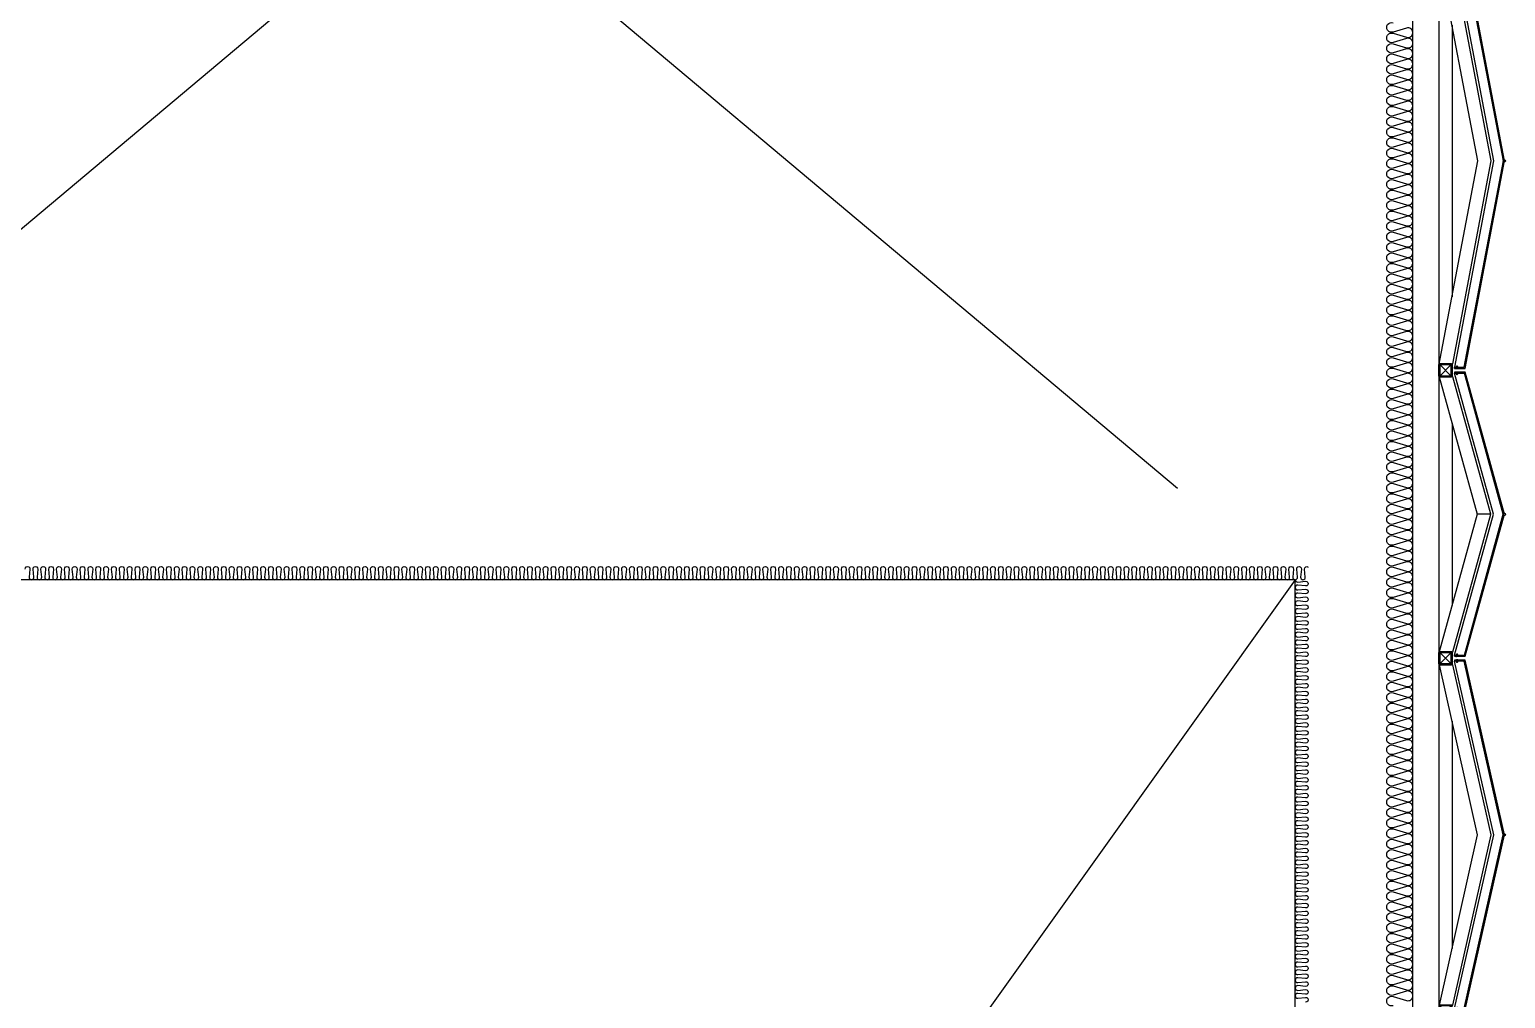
# Model space of a CAD drawing. Header units: millimetres. Extents: x 49154 to 181784, y 28275 to 149577.
# Drawn here: x 172166 to 177808, y 142055 to 145757 of the extents above; entities that cross this region are included whole.
import ezdxf

# ---------------------------------------------------------------- set-up
doc = ezdxf.new("R2010")
doc.units = ezdxf.units.MM
doc.header["$LTSCALE"] = 300
doc.linetypes.add('HID', pattern=[2.8, 1.8, -1])
for name, color, linetype in [('6FIN', 6, 'Continuous'), ('A-OPEN', 1, 'Continuous'), ('A-하지철물', 55, 'Continuous'), ('alucobond', 4, 'Continuous'), ('ISL', 251, 'Continuous'), ('mold', 4, 'Continuous'), ('SHEET', 6, 'Continuous')]:
    doc.layers.add(name, color=color, linetype=linetype)

# ---------------------------------------------------------------- blocks, each defined once
blk = doc.blocks.new('EX-1600')
at = {"layer": '6FIN', "elevation": 0}
for points in [[(3.2, 204.1), (46.8, 204.1, 0.414214), (50, 207.3), (50, 250.9, 0.414214), (46.8, 254.1), (3.2, 254.1, 0.414214), (0, 250.9), (0, 207.3, 0.414214)], [(1646.8, 204.1), (1603.2, 204.1, -0.414214), (1600, 207.3), (1600, 250.9, -0.414214), (1603.2, 254.1), (1646.8, 254.1, -0.414214), (1650, 250.9), (1650, 207.3, -0.414214)]]:
    blk.add_lwpolyline(points, format="xyb", close=True, dxfattribs=at)
at = {"layer": 'A-하지철물'}
for p, q in [((1600, 254.1), (50, 254.1)), ((1344, 204.1), (306, 204.1))]:
    blk.add_line(p, q, dxfattribs=at)
at = {"layer": 'A-하지철물', "elevation": 0}
for points in [[(41.9, 254.1), (825, 105.8), (1608.1, 254.1)], [(50, 204.1), (50, 201.6), (825, 55), (1600, 201.6), (1600, 204.1)]]:
    blk.add_lwpolyline(points, dxfattribs=at)
at = {"layer": 'A-하지철물'}
blk.add_circle((825, 4.1), 4.07, dxfattribs=at)
at = {"layer": 'alucobond', "color": 251, "linetype": 'HID', "ltscale": 10}
for p, q in [((30.2, 185.1), (41.5, 185.1)), ((31.5, 182.4), (31.5, 187.8)), ((31.5, 186.6), (39.5, 186.6)), ((31.5, 183.6), (39.5, 183.6)), ((32, 189.3), (32.5, 189.3)), ((32, 180.9), (32.5, 180.9)), ((32.5, 180.9), (32.5, 189.3)), ((38, 182.7), (38, 187.4)), ((39.5, 182.7), (39.5, 187.4)), ((1619.8, 185.1), (1608.5, 185.1)), ((1610.5, 182.7), (1610.5, 187.4)), ((1618.5, 186.6), (1610.5, 186.6)), ((1618.5, 183.6), (1610.5, 183.6)), ((1612, 182.7), (1612, 187.4)), ((1617.5, 180.9), (1617.5, 189.3)), ((1618, 189.3), (1617.5, 189.3)), ((1618, 180.9), (1617.5, 180.9)), ((1618.5, 182.4), (1618.5, 187.8))]:
    blk.add_line(p, q, dxfattribs=at)
at = {"layer": 'alucobond'}
for p, q in [((32.5, 195.1), (36.5, 195.1)), ((1617.5, 195.1), (1613.5, 195.1))]:
    blk.add_line(p, q, dxfattribs=at)
at = {"layer": 'alucobond', "color": 251, "linetype": 'HID', "ltscale": 10}
for points in [[(32, 189.3), (31.5, 187.8)], [(32, 180.9), (31.5, 182.4)]]:
    blk.add_lwpolyline(points, dxfattribs=at)
at = {"layer": 'alucobond', "elevation": 0}
for points in [[(32.5, 195.1), (32.5, 154.1), (825, 4.1), (1617.5, 154.1), (1617.5, 195.1)], [(36.5, 195.1), (36.5, 157.4), (825, 8.1), (1613.5, 157.4), (1613.5, 195.1)]]:
    blk.add_lwpolyline(points, dxfattribs=at)
at = {"layer": 'alucobond', "color": 251, "linetype": 'HID', "ltscale": 10, "elevation": 0}
for points in [[(36.5, 194), (825, 44.8), (1613.5, 194)], [(1618, 189.3), (1618.5, 187.8)], [(1618, 180.9), (1618.5, 182.4)]]:
    blk.add_lwpolyline(points, dxfattribs=at)
at = {"layer": 'alucobond', "color": 251, "linetype": 'HID', "ltscale": 10}
blk.add_lwpolyline([(39.5, 186.6, -0.666667), (39.5, 183.6, -1.5)], format="xyb", dxfattribs=at)
at = {"layer": 'alucobond', "color": 251, "linetype": 'HID', "ltscale": 10, "elevation": 0}
blk.add_lwpolyline([(1610.5, 186.6, 0.666667), (1610.5, 183.6, 1.5)], format="xyb", dxfattribs=at)
at = {"layer": 'alucobond', "color": 251, "linetype": 'HID', "ltscale": 10}
for centre, start, end in [((38.7, 187.4), 0, 180), ((38.7, 182.7), 180, 0), ((1611.3, 187.4), 0, 180), ((1611.3, 182.7), 180, 0)]:
    blk.add_arc(centre, 0.75, start, end, dxfattribs=at)
at = {"layer": 'mold', "color": 4}
blk.add_lwpolyline([(25, 204.1), (25, 202.6)], dxfattribs=at)
at = {"layer": 'mold', "color": 4, "elevation": 0}
blk.add_lwpolyline([(1625, 204.1), (1625, 202.6)], dxfattribs=at)
at = {"layer": 'SHEET', "color": 8}
for p, q in [((46.8, 250.9), (3.2, 207.3)), ((3.2, 250.9), (46.8, 207.3)), ((1603.2, 250.9), (1646.8, 207.3)), ((1646.8, 250.9), (1603.2, 207.3))]:
    blk.add_line(p, q, dxfattribs=at)
at = {"layer": 'SHEET', "color": 8, "elevation": 0}
for points in [[(3.2, 207.3), (46.8, 207.3), (46.8, 250.9), (3.2, 250.9)], [(1646.8, 207.3), (1603.2, 207.3), (1603.2, 250.9), (1646.8, 250.9)]]:
    blk.add_lwpolyline(points, close=True, dxfattribs=at)
blk = doc.blocks.new('EX-1100')
at = {"layer": '6FIN', "elevation": 0}
for points in [[(3.2, 204.1), (46.8, 204.1, 0.414214), (50, 207.3), (50, 250.9, 0.414214), (46.8, 254.1), (3.2, 254.1, 0.414214), (0, 250.9), (0, 207.3, 0.414214)], [(1146.8, 204.1), (1103.2, 204.1, -0.414214), (1100, 207.3), (1100, 250.9, -0.414214), (1103.2, 254.1), (1146.8, 254.1, -0.414214), (1150, 250.9), (1150, 207.3, -0.414214)]]:
    blk.add_lwpolyline(points, format="xyb", close=True, dxfattribs=at)
at = {"layer": 'A-하지철물'}
for p, q in [((1100, 254.1), (50, 254.1)), ((923.1, 204.1), (226.9, 204.1)), ((575, 55.9), (575, 107.8))]:
    blk.add_line(p, q, dxfattribs=at)
at = {"layer": 'A-하지철물', "elevation": 0}
blk.add_lwpolyline([(1100, 201.1), (1100, 253), (575, 107.8), (50, 253), (50, 201.1), (575, 55.9)], close=True, dxfattribs=at)
at = {"layer": 'A-하지철물'}
blk.add_circle((575, 4.1), 4.07, dxfattribs=at)
at = {"layer": 'alucobond', "color": 251, "linetype": 'HID', "ltscale": 10}
for p, q in [((30.2, 185.1), (41.5, 185.1)), ((31.5, 182.4), (31.5, 187.8)), ((31.5, 186.6), (39.5, 186.6)), ((31.5, 183.6), (39.5, 183.6)), ((32, 189.3), (32.5, 189.3)), ((32, 180.9), (32.5, 180.9)), ((32.5, 180.9), (32.5, 189.3)), ((38, 182.7), (38, 187.4)), ((39.5, 182.7), (39.5, 187.4)), ((1119.8, 185.1), (1108.5, 185.1)), ((1110.5, 182.7), (1110.5, 187.4)), ((1118.5, 186.6), (1110.5, 186.6)), ((1118.5, 183.6), (1110.5, 183.6)), ((1112, 182.7), (1112, 187.4)), ((1117.5, 180.9), (1117.5, 189.3)), ((1118, 189.3), (1117.5, 189.3)), ((1118, 180.9), (1117.5, 180.9)), ((1118.5, 182.4), (1118.5, 187.8))]:
    blk.add_line(p, q, dxfattribs=at)
at = {"layer": 'alucobond'}
for p, q in [((32.5, 195.1), (36.5, 195.1)), ((1117.5, 195.1), (1113.5, 195.1))]:
    blk.add_line(p, q, dxfattribs=at)
at = {"layer": 'alucobond', "color": 251, "linetype": 'HID', "ltscale": 10, "elevation": 0}
for points in [[(32, 189.3), (31.5, 187.8)], [(32, 180.9), (31.5, 182.4)], [(36.5, 194.5), (575, 45.6), (1113.5, 194.5)], [(1118, 189.3), (1118.5, 187.8)], [(1118, 180.9), (1118.5, 182.4)]]:
    blk.add_lwpolyline(points, dxfattribs=at)
at = {"layer": 'alucobond', "elevation": 0}
for points in [[(32.5, 195.1), (32.5, 154.1), (575, 4.1), (1117.5, 154.1), (1117.5, 195.1)], [(36.5, 195.1), (36.5, 157.1), (575, 8.2), (1113.5, 157.1), (1113.5, 195.1)], [(1113.5, 195.1), (1113.5, 157.2)]]:
    blk.add_lwpolyline(points, dxfattribs=at)
at = {"layer": 'alucobond', "color": 251, "linetype": 'HID', "ltscale": 10, "elevation": 0}
for points in [[(39.5, 186.6, -0.666667), (39.5, 183.6, -1.5)], [(1110.5, 186.6, 0.666667), (1110.5, 183.6, 1.5)]]:
    blk.add_lwpolyline(points, format="xyb", dxfattribs=at)
at = {"layer": 'alucobond', "color": 251, "linetype": 'HID', "ltscale": 10}
for centre, start, end in [((38.7, 187.4), 0, 180), ((38.7, 182.7), 180, 0), ((1111.3, 187.4), 0, 180), ((1111.3, 182.7), 180, 0)]:
    blk.add_arc(centre, 0.75, start, end, dxfattribs=at)
at = {"layer": 'mold', "color": 4, "elevation": 0}
for points in [[(25, 204.1), (25, 202.6)], [(1125, 204.1), (1125, 202.6)]]:
    blk.add_lwpolyline(points, dxfattribs=at)
at = {"layer": 'SHEET', "color": 8}
for p, q in [((46.8, 250.9), (3.2, 207.3)), ((3.2, 250.9), (46.8, 207.3)), ((1103.2, 250.9), (1146.8, 207.3)), ((1146.8, 250.9), (1103.2, 207.3))]:
    blk.add_line(p, q, dxfattribs=at)
at = {"layer": 'SHEET', "color": 8, "elevation": 0}
for points in [[(3.2, 207.3), (46.8, 207.3), (46.8, 250.9), (3.2, 250.9)], [(1146.8, 207.3), (1103.2, 207.3), (1103.2, 250.9), (1146.8, 250.9)]]:
    blk.add_lwpolyline(points, close=True, dxfattribs=at)
blk = doc.blocks.new('EX-1350')
at = {"layer": '6FIN', "elevation": 0}
for points in [[(3.2, 204.1), (46.8, 204.1, 0.414214), (50, 207.3), (50, 250.9, 0.414214), (46.8, 254.1), (3.2, 254.1, 0.414214), (0, 250.9), (0, 207.3, 0.414214)], [(1396.8, 204.1), (1353.2, 204.1, -0.414214), (1350, 207.3), (1350, 250.9, -0.414214), (1353.2, 254.1), (1396.8, 254.1, -0.414214), (1400, 250.9), (1400, 207.3, -0.414214)]]:
    blk.add_lwpolyline(points, format="xyb", close=True, dxfattribs=at)
at = {"layer": 'A-하지철물'}
for p, q in [((1350, 254.1), (50, 254.1)), ((1133.9, 204.1), (266.1, 204.1))]:
    blk.add_line(p, q, dxfattribs=at)
at = {"layer": 'A-하지철물', "elevation": 0}
for points in [[(49.7, 252.7), (700, 106.6), (1350.3, 252.7)], [(50, 254.1), (50, 201.4), (700, 55.3), (1350, 201.4), (1350, 254.1)]]:
    blk.add_lwpolyline(points, dxfattribs=at)
at = {"layer": 'A-하지철물'}
blk.add_circle((700, 4.1), 4.07, dxfattribs=at)
at = {"layer": 'alucobond', "color": 251, "linetype": 'HID', "ltscale": 10}
for p, q in [((30.2, 185.1), (41.5, 185.1)), ((31.5, 182.4), (31.5, 187.8)), ((31.5, 186.6), (39.5, 186.6)), ((31.5, 183.6), (39.5, 183.6)), ((32, 189.3), (32.5, 189.3)), ((32, 180.9), (32.5, 180.9)), ((32.5, 180.9), (32.5, 189.3)), ((38, 182.7), (38, 187.4)), ((39.5, 182.7), (39.5, 187.4)), ((1369.8, 185.1), (1358.5, 185.1)), ((1360.5, 182.7), (1360.5, 187.4)), ((1368.5, 186.6), (1360.5, 186.6)), ((1368.5, 183.6), (1360.5, 183.6)), ((1362, 182.7), (1362, 187.4)), ((1367.5, 180.9), (1367.5, 189.3)), ((1368, 189.3), (1367.5, 189.3)), ((1368, 180.9), (1367.5, 180.9)), ((1368.5, 182.4), (1368.5, 187.8))]:
    blk.add_line(p, q, dxfattribs=at)
at = {"layer": 'alucobond'}
for p, q in [((32.5, 195.1), (36.5, 195.1)), ((1367.5, 195.1), (1363.5, 195.1))]:
    blk.add_line(p, q, dxfattribs=at)
at = {"layer": 'alucobond', "color": 251, "linetype": 'HID', "ltscale": 10, "elevation": 0}
for points in [[(32, 189.3), (31.5, 187.8)], [(32, 180.9), (31.5, 182.4)], [(36.5, 194.2), (700, 45.1), (1363.5, 194.2)], [(1368, 189.3), (1368.5, 187.8)], [(1368, 180.9), (1368.5, 182.4)]]:
    blk.add_lwpolyline(points, dxfattribs=at)
at = {"layer": 'alucobond', "elevation": 0}
for points in [[(32.5, 195.1), (32.5, 154.1), (700, 4.1), (1367.5, 154.1), (1367.5, 195.1)], [(36.5, 195.1), (36.5, 157.3), (700, 8.2), (1363.5, 157.3), (1363.5, 195.1)]]:
    blk.add_lwpolyline(points, dxfattribs=at)
at = {"layer": 'alucobond', "color": 251, "linetype": 'HID', "ltscale": 10, "elevation": 0}
for points in [[(39.5, 186.6, -0.666667), (39.5, 183.6, -1.5)], [(1360.5, 186.6, 0.666667), (1360.5, 183.6, 1.5)]]:
    blk.add_lwpolyline(points, format="xyb", dxfattribs=at)
at = {"layer": 'alucobond', "color": 251, "linetype": 'HID', "ltscale": 10}
for centre, start, end in [((38.7, 187.4), 0, 180), ((38.7, 182.7), 180, 0), ((1361.3, 187.4), 0, 180), ((1361.3, 182.7), 180, 0)]:
    blk.add_arc(centre, 0.75, start, end, dxfattribs=at)
at = {"layer": 'mold', "color": 4, "elevation": 0}
for points in [[(25, 204.1), (25, 202.6)], [(1375, 204.1), (1375, 202.6)]]:
    blk.add_lwpolyline(points, dxfattribs=at)
at = {"layer": 'SHEET', "color": 8}
for p, q in [((46.8, 250.9), (3.2, 207.3)), ((3.2, 250.9), (46.8, 207.3)), ((1353.2, 250.9), (1396.8, 207.3)), ((1396.8, 250.9), (1353.2, 207.3))]:
    blk.add_line(p, q, dxfattribs=at)
at = {"layer": 'SHEET', "color": 8, "elevation": 0}
for points in [[(3.2, 207.3), (46.8, 207.3), (46.8, 250.9), (3.2, 250.9)], [(1396.8, 207.3), (1353.2, 207.3), (1353.2, 250.9), (1396.8, 250.9)]]:
    blk.add_lwpolyline(points, close=True, dxfattribs=at)

msp = doc.modelspace()

# ---------------------------------------------------------------- linework, layer by layer
at = {"layer": 'A-OPEN'}
for p, q in [((170953.6, 144005), (176553.6, 148705)), ((170953.6, 148705), (176553.6, 144005)), ((177003.6, 143655), (172253.6, 137005))]:
    msp.add_line(p, q, dxfattribs=at)
at = {"layer": 'ISL', "elevation": 0}
for points in [[(177453.6, 136785), (177453.6, 149105), (169928.6, 149105)], [(177003.6, 136765), (177003.6, 143655), (171003.6, 143655), (171003.6, 136955)]]:
    msp.add_lwpolyline(points, dxfattribs=at)
for points in [[(177377.8, 142027.4, -1.372593), (177377.8, 142062.7), (177429.3, 142047.4, 0.509267), (177453.6, 142065, 0.509267), (177429.3, 142082.7), (177377.8, 142067.4, -1.372593), (177377.8, 142102.7), (177429.3, 142087.4, 0.509267), (177453.6, 142105, 0.509267), (177429.3, 142122.7), (177377.8, 142107.4, -1.372593), (177377.8, 142142.7), (177429.3, 142127.4, 0.509267), (177453.6, 142145, 0.509267), (177429.3, 142162.7), (177377.8, 142147.4, -1.372593), (177377.8, 142182.7), (177429.3, 142167.4, 0.509267), (177453.6, 142185, 0.509267), (177429.3, 142202.7), (177377.8, 142187.4, -1.372593), (177377.8, 142222.7), (177429.3, 142207.4, 0.509267), (177453.6, 142225, 0.509267), (177429.3, 142242.7), (177377.8, 142227.4, -1.372593), (177377.8, 142262.7), (177429.3, 142247.4, 0.509267), (177453.6, 142265, 0.509267), (177429.3, 142282.7), (177377.8, 142267.4, -1.372593), (177377.8, 142302.7), (177429.3, 142287.4, 0.509267), (177453.6, 142305, 0.509267), (177429.3, 142322.7), (177377.8, 142307.4, -1.372593), (177377.8, 142342.7), (177429.3, 142327.4, 0.509267), (177453.6, 142345, 0.509267), (177429.3, 142362.7), (177377.8, 142347.4, -1.372593), (177377.8, 142382.7), (177429.3, 142367.4, 0.509267), (177453.6, 142385, 0.509267), (177429.3, 142402.7), (177377.8, 142387.4, -1.372593), (177377.8, 142422.7), (177429.3, 142407.4, 0.509267), (177453.6, 142425, 0.509267), (177429.3, 142442.7), (177377.8, 142427.4, -1.372593), (177377.8, 142462.7), (177429.3, 142447.4, 0.509267), (177453.6, 142465, 0.509267), (177429.3, 142482.7), (177377.8, 142467.4, -1.372593), (177377.8, 142502.7), (177429.3, 142487.4, 0.509267), (177453.6, 142505, 0.509267), (177429.3, 142522.7), (177377.8, 142507.4, -1.372593), (177377.8, 142542.7), (177429.3, 142527.4, 0.509267), (177453.6, 142545, 0.509267), (177429.3, 142562.7), (177377.8, 142547.4, -1.372593), (177377.8, 142582.7), (177429.3, 142567.4, 0.509267), (177453.6, 142585, 0.509267), (177429.3, 142602.7), (177377.8, 142587.4, -1.372593), (177377.8, 142622.7), (177429.3, 142607.4, 0.509267), (177453.6, 142625, 0.509267), (177429.3, 142642.7), (177377.8, 142627.4, -1.372593), (177377.8, 142662.7), (177429.3, 142647.4, 0.509267), (177453.6, 142665, 0.509267), (177429.3, 142682.7), (177377.8, 142667.4, -1.372593), (177377.8, 142702.7), (177429.3, 142687.4, 0.509267), (177453.6, 142705, 0.509267), (177429.3, 142722.7), (177377.8, 142707.4, -1.372593), (177377.8, 142742.7), (177429.3, 142727.4, 0.509267), (177453.6, 142745, 0.509267), (177429.3, 142762.7), (177377.8, 142747.4, -1.372593), (177377.8, 142782.7), (177429.3, 142767.4, 0.509267), (177453.6, 142785, 0.509267), (177429.3, 142802.7), (177377.8, 142787.4, -1.372593), (177377.8, 142822.7), (177429.3, 142807.4, 0.509267), (177453.6, 142825, 0.509267), (177429.3, 142842.7), (177377.8, 142827.4, -1.372593), (177377.8, 142862.7), (177429.3, 142847.4, 0.509267), (177453.6, 142865, 0.509267), (177429.3, 142882.7), (177377.8, 142867.4, -1.372593), (177377.8, 142902.7), (177429.3, 142887.4, 0.509267), (177453.6, 142905, 0.509267), (177429.3, 142922.7), (177377.8, 142907.4, -1.372593), (177377.8, 142942.7), (177429.3, 142927.4, 0.509267), (177453.6, 142945, 0.509267), (177429.3, 142962.7), (177377.8, 142947.4, -1.372593), (177377.8, 142982.7), (177429.3, 142967.4, 0.509267), (177453.6, 142985, 0.509267), (177429.3, 143002.7), (177377.8, 142987.4, -1.372593), (177377.8, 143022.7), (177429.3, 143007.4, 0.509267), (177453.6, 143025, 0.509267), (177429.3, 143042.7), (177377.8, 143027.4, -1.372593), (177377.8, 143062.7), (177429.3, 143047.4, 0.509267), (177453.6, 143065, 0.509267), (177429.3, 143082.7), (177377.8, 143067.4, -1.372593), (177377.8, 143102.7), (177429.3, 143087.4, 0.509267), (177453.6, 143105, 0.509267), (177429.3, 143122.7), (177377.8, 143107.4, -1.372593), (177377.8, 143142.7), (177429.3, 143127.4, 0.509267), (177453.6, 143145, 0.509267), (177429.3, 143162.7), (177377.8, 143147.4, -1.372593), (177377.8, 143182.7), (177429.3, 143167.4, 0.509267), (177453.6, 143185, 0.509267), (177429.3, 143202.7), (177377.8, 143187.4, -1.372593), (177377.8, 143222.7), (177429.3, 143207.4, 0.509267), (177453.6, 143225, 0.509267), (177429.3, 143242.7), (177377.8, 143227.4, -1.372593), (177377.8, 143262.7), (177429.3, 143247.4, 0.509267), (177453.6, 143265, 0.509267), (177429.3, 143282.7), (177377.8, 143267.4, -1.372593), (177377.8, 143302.7), (177429.3, 143287.4, 0.509267), (177453.6, 143305, 0.509267), (177429.3, 143322.7), (177377.8, 143307.4, -1.372593), (177377.8, 143342.7), (177429.3, 143327.4, 0.509267), (177453.6, 143345, 0.509267), (177429.3, 143362.7), (177377.8, 143347.4, -1.372593), (177377.8, 143382.7), (177429.3, 143367.4, 0.509267), (177453.6, 143385, 0.509267), (177429.3, 143402.7), (177377.8, 143387.4, -1.372593), (177377.8, 143422.7), (177429.3, 143407.4, 0.509267), (177453.6, 143425, 0.509267), (177429.3, 143442.7), (177377.8, 143427.4, -1.372593), (177377.8, 143462.7), (177429.3, 143447.4, 0.509267), (177453.6, 143465, 0.509267), (177429.3, 143482.7), (177377.8, 143467.4, -1.372593), (177377.8, 143502.7), (177429.3, 143487.4, 0.509267), (177453.6, 143505, 0.509267), (177429.3, 143522.7), (177377.8, 143507.4, -1.372593), (177377.8, 143542.7), (177429.3, 143527.4, 0.509267), (177453.6, 143545, 0.509267), (177429.3, 143562.7), (177377.8, 143547.4, -1.372593), (177377.8, 143582.7), (177429.3, 143567.4, 0.509267), (177453.6, 143585, 0.509267), (177429.3, 143602.7), (177377.8, 143587.4, -1.372593), (177377.8, 143622.7), (177429.3, 143607.4, 0.509267), (177453.6, 143625, 0.509267), (177429.3, 143642.7), (177377.8, 143627.4, -1.372593), (177377.8, 143662.7), (177429.3, 143647.4, 0.509267), (177453.6, 143665, 0.509267), (177429.3, 143682.7), (177377.8, 143667.4, -1.372593), (177377.8, 143702.7), (177429.3, 143687.4, 0.509267), (177453.6, 143705, 0.509267), (177429.3, 143722.7), (177377.8, 143707.4, -1.372593), (177377.8, 143742.7), (177429.3, 143727.4, 0.509267), (177453.6, 143745, 0.509267), (177429.3, 143762.7), (177377.8, 143747.4, -1.372593), (177377.8, 143782.7), (177429.3, 143767.4, 0.509267), (177453.6, 143785, 0.509267), (177429.3, 143802.7), (177377.8, 143787.4, -1.372593), (177377.8, 143822.7), (177429.3, 143807.4, 0.509267), (177453.6, 143825, 0.509267), (177429.3, 143842.7), (177377.8, 143827.4, -1.372593), (177377.8, 143862.7), (177429.3, 143847.4, 0.509267), (177453.6, 143865, 0.509267), (177429.3, 143882.7), (177377.8, 143867.4, -1.372593), (177377.8, 143902.7), (177429.3, 143887.4, 0.509267), (177453.6, 143905, 0.509267), (177429.3, 143922.7), (177377.8, 143907.4, -1.372593), (177377.8, 143942.7), (177429.3, 143927.4, 0.509267), (177453.6, 143945, 0.509267), (177429.3, 143962.7), (177377.8, 143947.4, -1.372593), (177377.8, 143982.7), (177429.3, 143967.4, 0.509267), (177453.6, 143985, 0.509267), (177429.3, 144002.7), (177377.8, 143987.4, -1.372593), (177377.8, 144022.7), (177429.3, 144007.4, 0.509267), (177453.6, 144025, 0.509267), (177429.3, 144042.7), (177377.8, 144027.4, -1.372593), (177377.8, 144062.7), (177429.3, 144047.4, 0.509267), (177453.6, 144065, 0.509267), (177429.3, 144082.7), (177377.8, 144067.4, -1.372593), (177377.8, 144102.7), (177429.3, 144087.4, 0.509267), (177453.6, 144105, 0.509267), (177429.3, 144122.7), (177377.8, 144107.4, -1.372593), (177377.8, 144142.7), (177429.3, 144127.4, 0.509267), (177453.6, 144145, 0.509267), (177429.3, 144162.7), (177377.8, 144147.4, -1.372593), (177377.8, 144182.7), (177429.3, 144167.4, 0.509267), (177453.6, 144185, 0.509267), (177429.3, 144202.7), (177377.8, 144187.4, -1.372593), (177377.8, 144222.7), (177429.3, 144207.4, 0.509267), (177453.6, 144225, 0.509267), (177429.3, 144242.7), (177377.8, 144227.4, -1.372593), (177377.8, 144262.7), (177429.3, 144247.4, 0.509267), (177453.6, 144265, 0.509267), (177429.3, 144282.7), (177377.8, 144267.4, -1.372593), (177377.8, 144302.7), (177429.3, 144287.4, 0.509267), (177453.6, 144305, 0.509267), (177429.3, 144322.7), (177377.8, 144307.4, -1.372593), (177377.8, 144342.7), (177429.3, 144327.4, 0.509267), (177453.6, 144345, 0.509267), (177429.3, 144362.7), (177377.8, 144347.4, -1.372593), (177377.8, 144382.7), (177429.3, 144367.4, 0.509267), (177453.6, 144385, 0.509267), (177429.3, 144402.7), (177377.8, 144387.4, -1.372593), (177377.8, 144422.7), (177429.3, 144407.4, 0.509267), (177453.6, 144425, 0.509267), (177429.3, 144442.7), (177377.8, 144427.4, -1.372593), (177377.8, 144462.7), (177429.3, 144447.4, 0.509267), (177453.6, 144465, 0.509267), (177429.3, 144482.7), (177377.8, 144467.4, -1.372593), (177377.8, 144502.7), (177429.3, 144487.4, 0.509267), (177453.6, 144505, 0.509267), (177429.3, 144522.7), (177377.8, 144507.4, -1.372593), (177377.8, 144542.7), (177429.3, 144527.4, 0.509267), (177453.6, 144545, 0.509267), (177429.3, 144562.7), (177377.8, 144547.4, -1.372593), (177377.8, 144582.7), (177429.3, 144567.4, 0.509267), (177453.6, 144585, 0.509267), (177429.3, 144602.7), (177377.8, 144587.4, -1.372593), (177377.8, 144622.7), (177429.3, 144607.4, 0.509267), (177453.6, 144625, 0.509267), (177429.3, 144642.7), (177377.8, 144627.4, -1.372593), (177377.8, 144662.7), (177429.3, 144647.4, 0.509267), (177453.6, 144665, 0.509267), (177429.3, 144682.7), (177377.8, 144667.4, -1.372593), (177377.8, 144702.7), (177429.3, 144687.4, 0.509267), (177453.6, 144705, 0.509267), (177429.3, 144722.7), (177377.8, 144707.4, -1.372593), (177377.8, 144742.7), (177429.3, 144727.4, 0.509267), (177453.6, 144745, 0.509267), (177429.3, 144762.7), (177377.8, 144747.4, -1.372593), (177377.8, 144782.7), (177429.3, 144767.4, 0.509267), (177453.6, 144785, 0.509267), (177429.3, 144802.7), (177377.8, 144787.4, -1.372593), (177377.8, 144822.7), (177429.3, 144807.4, 0.509267), (177453.6, 144825, 0.509267), (177429.3, 144842.7), (177377.8, 144827.4, -1.372593), (177377.8, 144862.7), (177429.3, 144847.4, 0.509267), (177453.6, 144865, 0.509267), (177429.3, 144882.7), (177377.8, 144867.4, -1.372593), (177377.8, 144902.7), (177429.3, 144887.4, 0.509267), (177453.6, 144905, 0.509267), (177429.3, 144922.7), (177377.8, 144907.4, -1.372593), (177377.8, 144942.7), (177429.3, 144927.4, 0.509267), (177453.6, 144945, 0.509267), (177429.3, 144962.7), (177377.8, 144947.4, -1.372593), (177377.8, 144982.7), (177429.3, 144967.4, 0.509267), (177453.6, 144985, 0.509267), (177429.3, 145002.7), (177377.8, 144987.4, -1.372593), (177377.8, 145022.7), (177429.3, 145007.4, 0.509267), (177453.6, 145025, 0.509267), (177429.3, 145042.7), (177377.8, 145027.4, -1.372593), (177377.8, 145062.7), (177429.3, 145047.4, 0.509267), (177453.6, 145065, 0.509267), (177429.3, 145082.7), (177377.8, 145067.4, -1.372593), (177377.8, 145102.7), (177429.3, 145087.4, 0.509267), (177453.6, 145105, 0.509267), (177429.3, 145122.7), (177377.8, 145107.4, -1.372593), (177377.8, 145142.7), (177429.3, 145127.4, 0.509267), (177453.6, 145145, 0.509267), (177429.3, 145162.7), (177377.8, 145147.4, -1.372593), (177377.8, 145182.7), (177429.3, 145167.4, 0.509267), (177453.6, 145185, 0.509267), (177429.3, 145202.7), (177377.8, 145187.4, -1.372593), (177377.8, 145222.7), (177429.3, 145207.4, 0.509267), (177453.6, 145225, 0.509267), (177429.3, 145242.7), (177377.8, 145227.4, -1.372593), (177377.8, 145262.7), (177429.3, 145247.4, 0.509267), (177453.6, 145265, 0.509267), (177429.3, 145282.7), (177377.8, 145267.4, -1.372593), (177377.8, 145302.7), (177429.3, 145287.4, 0.509267), (177453.6, 145305, 0.509267), (177429.3, 145322.7), (177377.8, 145307.4, -1.372593), (177377.8, 145342.7), (177429.3, 145327.4, 0.509267), (177453.6, 145345, 0.509267), (177429.3, 145362.7), (177377.8, 145347.4, -1.372593), (177377.8, 145382.7), (177429.3, 145367.4, 0.509267), (177453.6, 145385, 0.509267), (177429.3, 145402.7), (177377.8, 145387.4, -1.372593), (177377.8, 145422.7), (177429.3, 145407.4, 0.509267), (177453.6, 145425, 0.509267), (177429.3, 145442.7), (177377.8, 145427.4, -1.372593), (177377.8, 145462.7), (177429.3, 145447.4, 0.509267), (177453.6, 145465, 0.509267), (177429.3, 145482.7), (177377.8, 145467.4, -1.372593), (177377.8, 145502.7), (177429.3, 145487.4, 0.509267), (177453.6, 145505, 0.509267), (177429.3, 145522.7), (177377.8, 145507.4, -1.372593), (177377.8, 145542.7), (177429.3, 145527.4, 0.509267), (177453.6, 145545, 0.509267), (177429.3, 145562.7), (177377.8, 145547.4, -1.372593), (177377.8, 145582.7), (177429.3, 145567.4, 0.509267), (177453.6, 145585, 0.509267), (177429.3, 145602.7), (177377.8, 145587.4, -1.372593), (177377.8, 145622.7), (177429.3, 145607.4, 0.509267), (177453.6, 145625, 0.509267), (177429.3, 145642.7), (177377.8, 145627.4, -1.372593), (177377.8, 145662.7), (177429.3, 145647.4, 0.509267), (177453.6, 145665, 0.509267), (177429.3, 145682.7), (177377.8, 145667.4, -1.372593), (177377.8, 145702.7), (177429.3, 145687.4, 0.509267), (177453.6, 145705, 0.509267), (177429.3, 145722.7), (177377.8, 145707.4, -1.372593), (177377.8, 145742.7), (177429.3, 145727.4, 0.509267), (177453.6, 145745, 0.509267), (177429.3, 145762.7), (177377.8, 145747.4, -1.372593), (177377.8, 145782.7)], [(172149.6, 143695, -1.108889), (172167.6, 143695), (172164.6, 143665, 0.44469), (172173.6, 143655, 0.44469), (172182.6, 143665), (172179.6, 143695, -1.108889), (172197.6, 143695), (172194.6, 143665, 0.44469), (172203.6, 143655, 0.44469), (172212.6, 143665), (172209.6, 143695, -1.108889), (172227.6, 143695), (172224.6, 143665, 0.44469), (172233.6, 143655, 0.44469), (172242.6, 143665), (172239.6, 143695, -1.108889), (172257.6, 143695), (172254.6, 143665, 0.44469), (172263.6, 143655, 0.44469), (172272.6, 143665), (172269.6, 143695, -1.108889), (172287.6, 143695), (172284.6, 143665, 0.44469), (172293.6, 143655, 0.44469), (172302.6, 143665), (172299.6, 143695, -1.108889), (172317.6, 143695), (172314.6, 143665, 0.44469), (172323.6, 143655, 0.44469), (172332.6, 143665), (172329.6, 143695, -1.108889), (172347.6, 143695), (172344.6, 143665, 0.44469), (172353.6, 143655, 0.44469), (172362.6, 143665), (172359.6, 143695, -1.108889), (172377.6, 143695), (172374.6, 143665, 0.44469), (172383.6, 143655, 0.44469), (172392.6, 143665), (172389.6, 143695, -1.108889), (172407.6, 143695), (172404.6, 143665, 0.44469), (172413.6, 143655, 0.44469), (172422.6, 143665), (172419.6, 143695, -1.108889), (172437.6, 143695), (172434.6, 143665, 0.44469), (172443.6, 143655, 0.44469), (172452.6, 143665), (172449.6, 143695, -1.108889), (172467.6, 143695), (172464.6, 143665, 0.44469), (172473.6, 143655, 0.44469), (172482.6, 143665), (172479.6, 143695, -1.108889), (172497.6, 143695), (172494.6, 143665, 0.44469), (172503.6, 143655, 0.44469), (172512.6, 143665), (172509.6, 143695, -1.108889), (172527.6, 143695), (172524.6, 143665, 0.44469), (172533.6, 143655, 0.44469), (172542.6, 143665), (172539.6, 143695, -1.108889), (172557.6, 143695), (172554.6, 143665, 0.44469), (172563.6, 143655, 0.44469), (172572.6, 143665), (172569.6, 143695, -1.108889), (172587.6, 143695), (172584.6, 143665, 0.44469), (172593.6, 143655, 0.44469), (172602.6, 143665), (172599.6, 143695, -1.108889), (172617.6, 143695), (172614.6, 143665, 0.44469), (172623.6, 143655, 0.44469), (172632.6, 143665), (172629.6, 143695, -1.108889), (172647.6, 143695), (172644.6, 143665, 0.44469), (172653.6, 143655, 0.44469), (172662.6, 143665), (172659.6, 143695, -1.108889), (172677.6, 143695), (172674.6, 143665, 0.44469), (172683.6, 143655, 0.44469), (172692.6, 143665), (172689.6, 143695, -1.108889), (172707.6, 143695), (172704.6, 143665, 0.44469), (172713.6, 143655, 0.44469), (172722.6, 143665), (172719.6, 143695, -1.108889), (172737.6, 143695), (172734.6, 143665, 0.44469), (172743.6, 143655, 0.44469), (172752.6, 143665), (172749.6, 143695, -1.108889), (172767.6, 143695), (172764.6, 143665, 0.44469), (172773.6, 143655, 0.44469), (172782.6, 143665), (172779.6, 143695, -1.108889), (172797.6, 143695), (172794.6, 143665, 0.44469), (172803.6, 143655, 0.44469), (172812.6, 143665), (172809.6, 143695, -1.108889), (172827.6, 143695), (172824.6, 143665, 0.44469), (172833.6, 143655, 0.44469), (172842.6, 143665), (172839.6, 143695, -1.108889), (172857.6, 143695), (172854.6, 143665, 0.44469), (172863.6, 143655, 0.44469), (172872.6, 143665), (172869.6, 143695, -1.108889), (172887.6, 143695), (172884.6, 143665, 0.44469), (172893.6, 143655, 0.44469), (172902.6, 143665), (172899.6, 143695, -1.108889), (172917.6, 143695), (172914.6, 143665, 0.44469), (172923.6, 143655, 0.44469), (172932.6, 143665), (172929.6, 143695, -1.108889), (172947.6, 143695), (172944.6, 143665, 0.44469), (172953.6, 143655, 0.44469), (172962.6, 143665), (172959.6, 143695, -1.108889), (172977.6, 143695), (172974.6, 143665, 0.44469), (172983.6, 143655, 0.44469), (172992.6, 143665), (172989.6, 143695, -1.108889), (173007.6, 143695), (173004.6, 143665, 0.44469), (173013.6, 143655, 0.44469), (173022.6, 143665), (173019.6, 143695, -1.108889), (173037.6, 143695), (173034.6, 143665, 0.44469), (173043.6, 143655, 0.44469), (173052.6, 143665), (173049.6, 143695, -1.108889), (173067.6, 143695), (173064.6, 143665, 0.44469), (173073.6, 143655, 0.44469), (173082.6, 143665), (173079.6, 143695, -1.108889), (173097.6, 143695), (173094.6, 143665, 0.44469), (173103.6, 143655, 0.44469), (173112.6, 143665), (173109.6, 143695, -1.108889), (173127.6, 143695), (173124.6, 143665, 0.44469), (173133.6, 143655, 0.44469), (173142.6, 143665), (173139.6, 143695, -1.108889), (173157.6, 143695), (173154.6, 143665, 0.44469), (173163.6, 143655, 0.44469), (173172.6, 143665), (173169.6, 143695, -1.108889), (173187.6, 143695), (173184.6, 143665, 0.44469), (173193.6, 143655, 0.44469), (173202.6, 143665), (173199.6, 143695, -1.108889), (173217.6, 143695), (173214.6, 143665, 0.44469), (173223.6, 143655, 0.44469), (173232.6, 143665), (173229.6, 143695, -1.108889), (173247.6, 143695), (173244.6, 143665, 0.44469), (173253.6, 143655, 0.44469), (173262.6, 143665), (173259.6, 143695, -1.108889), (173277.6, 143695), (173274.6, 143665, 0.44469), (173283.6, 143655, 0.44469), (173292.6, 143665), (173289.6, 143695, -1.108889), (173307.6, 143695), (173304.6, 143665, 0.44469), (173313.6, 143655, 0.44469), (173322.6, 143665), (173319.6, 143695, -1.108889), (173337.6, 143695), (173334.6, 143665, 0.44469), (173343.6, 143655, 0.44469), (173352.6, 143665), (173349.6, 143695, -1.108889), (173367.6, 143695), (173364.6, 143665, 0.44469), (173373.6, 143655, 0.44469), (173382.6, 143665), (173379.6, 143695, -1.108889), (173397.6, 143695), (173394.6, 143665, 0.44469), (173403.6, 143655, 0.44469), (173412.6, 143665), (173409.6, 143695, -1.108889), (173427.6, 143695), (173424.6, 143665, 0.44469), (173433.6, 143655, 0.44469), (173442.6, 143665), (173439.6, 143695, -1.108889), (173457.6, 143695), (173454.6, 143665, 0.44469), (173463.6, 143655, 0.44469), (173472.6, 143665), (173469.6, 143695, -1.108889), (173487.6, 143695), (173484.6, 143665, 0.44469), (173493.6, 143655, 0.44469), (173502.6, 143665), (173499.6, 143695, -1.108889), (173517.6, 143695), (173514.6, 143665, 0.44469), (173523.6, 143655, 0.44469), (173532.6, 143665), (173529.6, 143695, -1.108889), (173547.6, 143695), (173544.6, 143665, 0.44469), (173553.6, 143655, 0.44469), (173562.6, 143665), (173559.6, 143695, -1.108889), (173577.6, 143695), (173574.6, 143665, 0.44469), (173583.6, 143655, 0.44469), (173592.6, 143665), (173589.6, 143695, -1.108889), (173607.6, 143695), (173604.6, 143665, 0.44469), (173613.6, 143655, 0.44469), (173622.6, 143665), (173619.6, 143695, -1.108889), (173637.6, 143695), (173634.6, 143665, 0.44469), (173643.6, 143655, 0.44469), (173652.6, 143665), (173649.6, 143695, -1.108889), (173667.6, 143695), (173664.6, 143665, 0.44469), (173673.6, 143655, 0.44469), (173682.6, 143665), (173679.6, 143695, -1.108889), (173697.6, 143695), (173694.6, 143665, 0.44469), (173703.6, 143655, 0.44469), (173712.6, 143665), (173709.6, 143695, -1.108889), (173727.6, 143695), (173724.6, 143665, 0.44469), (173733.6, 143655, 0.44469), (173742.6, 143665), (173739.6, 143695, -1.108889), (173757.6, 143695), (173754.6, 143665, 0.44469), (173763.6, 143655, 0.44469), (173772.6, 143665), (173769.6, 143695, -1.108889), (173787.6, 143695), (173784.6, 143665, 0.44469), (173793.6, 143655, 0.44469), (173802.6, 143665), (173799.6, 143695, -1.108889), (173817.6, 143695), (173814.6, 143665, 0.44469), (173823.6, 143655, 0.44469), (173832.6, 143665), (173829.6, 143695, -1.108889), (173847.6, 143695), (173844.6, 143665, 0.44469), (173853.6, 143655, 0.44469), (173862.6, 143665), (173859.6, 143695, -1.108889), (173877.6, 143695), (173874.6, 143665, 0.44469), (173883.6, 143655, 0.44469), (173892.6, 143665), (173889.6, 143695, -1.108889), (173907.6, 143695), (173904.6, 143665, 0.44469), (173913.6, 143655, 0.44469), (173922.6, 143665), (173919.6, 143695, -1.108889), (173937.6, 143695), (173934.6, 143665, 0.44469), (173943.6, 143655, 0.44469), (173952.6, 143665), (173949.6, 143695, -1.108889), (173967.6, 143695), (173964.6, 143665, 0.44469), (173973.6, 143655, 0.44469), (173982.6, 143665), (173979.6, 143695, -1.108889), (173997.6, 143695), (173994.6, 143665, 0.44469), (174003.6, 143655, 0.44469), (174012.6, 143665), (174009.6, 143695, -1.108889), (174027.6, 143695), (174024.6, 143665, 0.44469), (174033.6, 143655, 0.44469), (174042.6, 143665), (174039.6, 143695, -1.108889), (174057.6, 143695), (174054.6, 143665, 0.44469), (174063.6, 143655, 0.44469), (174072.6, 143665), (174069.6, 143695, -1.108889), (174087.6, 143695), (174084.6, 143665, 0.44469), (174093.6, 143655, 0.44469), (174102.6, 143665), (174099.6, 143695, -1.108889), (174117.6, 143695), (174114.6, 143665, 0.44469), (174123.6, 143655, 0.44469), (174132.6, 143665), (174129.6, 143695, -1.108889), (174147.6, 143695), (174144.6, 143665, 0.44469), (174153.6, 143655, 0.44469), (174162.6, 143665), (174159.6, 143695, -1.108889), (174177.6, 143695), (174174.6, 143665, 0.44469), (174183.6, 143655, 0.44469), (174192.6, 143665), (174189.6, 143695, -1.108889), (174207.6, 143695), (174204.6, 143665, 0.44469), (174213.6, 143655, 0.44469), (174222.6, 143665), (174219.6, 143695, -1.108889), (174237.6, 143695), (174234.6, 143665, 0.44469), (174243.6, 143655, 0.44469), (174252.6, 143665), (174249.6, 143695, -1.108889), (174267.6, 143695), (174264.6, 143665, 0.44469), (174273.6, 143655, 0.44469), (174282.6, 143665), (174279.6, 143695, -1.108889), (174297.6, 143695), (174294.6, 143665, 0.44469), (174303.6, 143655, 0.44469), (174312.6, 143665), (174309.6, 143695, -1.108889), (174327.6, 143695), (174324.6, 143665, 0.44469), (174333.6, 143655, 0.44469), (174342.6, 143665), (174339.6, 143695, -1.108889), (174357.6, 143695), (174354.6, 143665, 0.44469), (174363.6, 143655, 0.44469), (174372.6, 143665), (174369.6, 143695, -1.108889), (174387.6, 143695), (174384.6, 143665, 0.44469), (174393.6, 143655, 0.44469), (174402.6, 143665), (174399.6, 143695, -1.108889), (174417.6, 143695), (174414.6, 143665, 0.44469), (174423.6, 143655, 0.44469), (174432.6, 143665), (174429.6, 143695, -1.108889), (174447.6, 143695), (174444.6, 143665, 0.44469), (174453.6, 143655, 0.44469), (174462.6, 143665), (174459.6, 143695, -1.108889), (174477.6, 143695), (174474.6, 143665, 0.44469), (174483.6, 143655, 0.44469), (174492.6, 143665), (174489.6, 143695, -1.108889), (174507.6, 143695), (174504.6, 143665, 0.44469), (174513.6, 143655, 0.44469), (174522.6, 143665), (174519.6, 143695, -1.108889), (174537.6, 143695), (174534.6, 143665, 0.44469), (174543.6, 143655, 0.44469), (174552.6, 143665), (174549.6, 143695, -1.108889), (174567.6, 143695), (174564.6, 143665, 0.44469), (174573.6, 143655, 0.44469), (174582.6, 143665), (174579.6, 143695, -1.108889), (174597.6, 143695), (174594.6, 143665, 0.44469), (174603.6, 143655, 0.44469), (174612.6, 143665), (174609.6, 143695, -1.108889), (174627.6, 143695), (174624.6, 143665, 0.44469), (174633.6, 143655, 0.44469), (174642.6, 143665), (174639.6, 143695, -1.108889), (174657.6, 143695), (174654.6, 143665, 0.44469), (174663.6, 143655, 0.44469), (174672.6, 143665), (174669.6, 143695, -1.108889), (174687.6, 143695), (174684.6, 143665, 0.44469), (174693.6, 143655, 0.44469), (174702.6, 143665), (174699.6, 143695, -1.108889), (174717.6, 143695), (174714.6, 143665, 0.44469), (174723.6, 143655, 0.44469), (174732.6, 143665), (174729.6, 143695, -1.108889), (174747.6, 143695), (174744.6, 143665, 0.44469), (174753.6, 143655, 0.44469), (174762.6, 143665), (174759.6, 143695, -1.108889), (174777.6, 143695), (174774.6, 143665, 0.44469), (174783.6, 143655, 0.44469), (174792.6, 143665), (174789.6, 143695, -1.108889), (174807.6, 143695), (174804.6, 143665, 0.44469), (174813.6, 143655, 0.44469), (174822.6, 143665), (174819.6, 143695, -1.108889), (174837.6, 143695), (174834.6, 143665, 0.44469), (174843.6, 143655, 0.44469), (174852.6, 143665), (174849.6, 143695, -1.108889), (174867.6, 143695), (174864.6, 143665, 0.44469), (174873.6, 143655, 0.44469), (174882.6, 143665), (174879.6, 143695, -1.108889), (174897.6, 143695), (174894.6, 143665, 0.44469), (174903.6, 143655, 0.44469), (174912.6, 143665), (174909.6, 143695, -1.108889), (174927.6, 143695), (174924.6, 143665, 0.44469), (174933.6, 143655, 0.44469), (174942.6, 143665), (174939.6, 143695, -1.108889), (174957.6, 143695), (174954.6, 143665, 0.44469), (174963.6, 143655, 0.44469), (174972.6, 143665), (174969.6, 143695, -1.108889), (174987.6, 143695), (174984.6, 143665, 0.44469), (174993.6, 143655, 0.44469), (175002.6, 143665), (174999.6, 143695, -1.108889), (175017.6, 143695), (175014.6, 143665, 0.44469), (175023.6, 143655, 0.44469), (175032.6, 143665), (175029.6, 143695, -1.108889), (175047.6, 143695), (175044.6, 143665, 0.44469), (175053.6, 143655, 0.44469), (175062.6, 143665), (175059.6, 143695, -1.108889), (175077.6, 143695), (175074.6, 143665, 0.44469), (175083.6, 143655, 0.44469), (175092.6, 143665), (175089.6, 143695, -1.108889), (175107.6, 143695), (175104.6, 143665, 0.44469), (175113.6, 143655, 0.44469), (175122.6, 143665), (175119.6, 143695, -1.108889), (175137.6, 143695), (175134.6, 143665, 0.44469), (175143.6, 143655, 0.44469), (175152.6, 143665), (175149.6, 143695, -1.108889), (175167.6, 143695), (175164.6, 143665, 0.44469), (175173.6, 143655, 0.44469), (175182.6, 143665), (175179.6, 143695, -1.108889), (175197.6, 143695), (175194.6, 143665, 0.44469), (175203.6, 143655, 0.44469), (175212.6, 143665), (175209.6, 143695, -1.108889), (175227.6, 143695), (175224.6, 143665, 0.44469), (175233.6, 143655, 0.44469), (175242.6, 143665), (175239.6, 143695, -1.108889), (175257.6, 143695), (175254.6, 143665, 0.44469), (175263.6, 143655, 0.44469), (175272.6, 143665), (175269.6, 143695, -1.108889), (175287.6, 143695), (175284.6, 143665, 0.44469), (175293.6, 143655, 0.44469), (175302.6, 143665), (175299.6, 143695, -1.108889), (175317.6, 143695), (175314.6, 143665, 0.44469), (175323.6, 143655, 0.44469), (175332.6, 143665), (175329.6, 143695, -1.108889), (175347.6, 143695), (175344.6, 143665, 0.44469), (175353.6, 143655, 0.44469), (175362.6, 143665), (175359.6, 143695, -1.108889), (175377.6, 143695), (175374.6, 143665, 0.44469), (175383.6, 143655, 0.44469), (175392.6, 143665), (175389.6, 143695, -1.108889), (175407.6, 143695), (175404.6, 143665, 0.44469), (175413.6, 143655, 0.44469), (175422.6, 143665), (175419.6, 143695, -1.108889), (175437.6, 143695), (175434.6, 143665, 0.44469), (175443.6, 143655, 0.44469), (175452.6, 143665), (175449.6, 143695, -1.108889), (175467.6, 143695), (175464.6, 143665, 0.44469), (175473.6, 143655, 0.44469), (175482.6, 143665), (175479.6, 143695, -1.108889), (175497.6, 143695), (175494.6, 143665, 0.44469), (175503.6, 143655, 0.44469), (175512.6, 143665), (175509.6, 143695, -1.108889), (175527.6, 143695), (175524.6, 143665, 0.44469), (175533.6, 143655, 0.44469), (175542.6, 143665), (175539.6, 143695, -1.108889), (175557.6, 143695), (175554.6, 143665, 0.44469), (175563.6, 143655, 0.44469), (175572.6, 143665), (175569.6, 143695, -1.108889), (175587.6, 143695), (175584.6, 143665, 0.44469), (175593.6, 143655, 0.44469), (175602.6, 143665), (175599.6, 143695, -1.108889), (175617.6, 143695), (175614.6, 143665, 0.44469), (175623.6, 143655, 0.44469), (175632.6, 143665), (175629.6, 143695, -1.108889), (175647.6, 143695), (175644.6, 143665, 0.44469), (175653.6, 143655, 0.44469), (175662.6, 143665), (175659.6, 143695, -1.108889), (175677.6, 143695), (175674.6, 143665, 0.44469), (175683.6, 143655, 0.44469), (175692.6, 143665), (175689.6, 143695, -1.108889), (175707.6, 143695), (175704.6, 143665, 0.44469), (175713.6, 143655, 0.44469), (175722.6, 143665), (175719.6, 143695, -1.108889), (175737.6, 143695), (175734.6, 143665, 0.44469), (175743.6, 143655, 0.44469), (175752.6, 143665), (175749.6, 143695, -1.108889), (175767.6, 143695), (175764.6, 143665, 0.44469), (175773.6, 143655, 0.44469), (175782.6, 143665), (175779.6, 143695, -1.108889), (175797.6, 143695), (175794.6, 143665, 0.44469), (175803.6, 143655, 0.44469), (175812.6, 143665), (175809.6, 143695, -1.108889), (175827.6, 143695), (175824.6, 143665, 0.44469), (175833.6, 143655, 0.44469), (175842.6, 143665), (175839.6, 143695, -1.108889), (175857.6, 143695), (175854.6, 143665, 0.44469), (175863.6, 143655, 0.44469), (175872.6, 143665), (175869.6, 143695, -1.108889), (175887.6, 143695), (175884.6, 143665, 0.44469), (175893.6, 143655, 0.44469), (175902.6, 143665), (175899.6, 143695, -1.108889), (175917.6, 143695), (175914.6, 143665, 0.44469), (175923.6, 143655, 0.44469), (175932.6, 143665), (175929.6, 143695, -1.108889), (175947.6, 143695), (175944.6, 143665, 0.44469), (175953.6, 143655, 0.44469), (175962.6, 143665), (175959.6, 143695, -1.108889), (175977.6, 143695), (175974.6, 143665, 0.44469), (175983.6, 143655, 0.44469), (175992.6, 143665), (175989.6, 143695, -1.108889), (176007.6, 143695), (176004.6, 143665, 0.44469), (176013.6, 143655, 0.44469), (176022.6, 143665), (176019.6, 143695, -1.108889), (176037.6, 143695), (176034.6, 143665, 0.44469), (176043.6, 143655, 0.44469), (176052.6, 143665), (176049.6, 143695, -1.108889), (176067.6, 143695), (176064.6, 143665, 0.44469), (176073.6, 143655, 0.44469), (176082.6, 143665), (176079.6, 143695, -1.108889), (176097.6, 143695), (176094.6, 143665, 0.44469), (176103.6, 143655, 0.44469), (176112.6, 143665), (176109.6, 143695, -1.108889), (176127.6, 143695), (176124.6, 143665, 0.44469), (176133.6, 143655, 0.44469), (176142.6, 143665), (176139.6, 143695, -1.108889), (176157.6, 143695), (176154.6, 143665, 0.44469), (176163.6, 143655, 0.44469), (176172.6, 143665), (176169.6, 143695, -1.108889), (176187.6, 143695), (176184.6, 143665, 0.44469), (176193.6, 143655, 0.44469), (176202.6, 143665), (176199.6, 143695, -1.108889), (176217.6, 143695), (176214.6, 143665, 0.44469), (176223.6, 143655, 0.44469), (176232.6, 143665), (176229.6, 143695, -1.108889), (176247.6, 143695), (176244.6, 143665, 0.44469), (176253.6, 143655, 0.44469), (176262.6, 143665), (176259.6, 143695, -1.108889), (176277.6, 143695), (176274.6, 143665, 0.44469), (176283.6, 143655, 0.44469), (176292.6, 143665), (176289.6, 143695, -1.108889), (176307.6, 143695), (176304.6, 143665, 0.44469), (176313.6, 143655, 0.44469), (176322.6, 143665), (176319.6, 143695, -1.108889), (176337.6, 143695), (176334.6, 143665, 0.44469), (176343.6, 143655, 0.44469), (176352.6, 143665), (176349.6, 143695, -1.108889), (176367.6, 143695), (176364.6, 143665, 0.44469), (176373.6, 143655, 0.44469), (176382.6, 143665), (176379.6, 143695, -1.108889), (176397.6, 143695), (176394.6, 143665, 0.44469), (176403.6, 143655, 0.44469), (176412.6, 143665), (176409.6, 143695, -1.108889), (176427.6, 143695), (176424.6, 143665, 0.44469), (176433.6, 143655, 0.44469), (176442.6, 143665), (176439.6, 143695, -1.108889), (176457.6, 143695), (176454.6, 143665, 0.44469), (176463.6, 143655, 0.44469), (176472.6, 143665), (176469.6, 143695, -1.108889), (176487.6, 143695), (176484.6, 143665, 0.44469), (176493.6, 143655, 0.44469), (176502.6, 143665), (176499.6, 143695, -1.108889), (176517.6, 143695), (176514.6, 143665, 0.44469), (176523.6, 143655, 0.44469), (176532.6, 143665), (176529.6, 143695, -1.108889), (176547.6, 143695), (176544.6, 143665, 0.44469), (176553.6, 143655, 0.44469), (176562.6, 143665), (176559.6, 143695, -1.108889), (176577.6, 143695), (176574.6, 143665, 0.44469), (176583.6, 143655, 0.44469), (176592.6, 143665), (176589.6, 143695, -1.108889), (176607.6, 143695), (176604.6, 143665, 0.44469), (176613.6, 143655, 0.44469), (176622.6, 143665), (176619.6, 143695, -1.108889), (176637.6, 143695), (176634.6, 143665, 0.44469), (176643.6, 143655, 0.44469), (176652.6, 143665), (176649.6, 143695, -1.108889), (176667.6, 143695), (176664.6, 143665, 0.44469), (176673.6, 143655, 0.44469), (176682.6, 143665), (176679.6, 143695, -1.108889), (176697.6, 143695), (176694.6, 143665, 0.44469), (176703.6, 143655, 0.44469), (176712.6, 143665), (176709.6, 143695, -1.108889), (176727.6, 143695), (176724.6, 143665, 0.44469), (176733.6, 143655, 0.44469), (176742.6, 143665), (176739.6, 143695, -1.108889), (176757.6, 143695), (176754.6, 143665, 0.44469), (176763.6, 143655, 0.44469), (176772.6, 143665), (176769.6, 143695, -1.108889), (176787.6, 143695), (176784.6, 143665, 0.44469), (176793.6, 143655, 0.44469), (176802.6, 143665), (176799.6, 143695, -1.108889), (176817.6, 143695), (176814.6, 143665, 0.44469), (176823.6, 143655, 0.44469), (176832.6, 143665), (176829.6, 143695, -1.108889), (176847.6, 143695), (176844.6, 143665, 0.44469), (176853.6, 143655, 0.44469), (176862.6, 143665), (176859.6, 143695, -1.108889), (176877.6, 143695), (176874.6, 143665, 0.44469), (176883.6, 143655, 0.44469), (176892.6, 143665), (176889.6, 143695, -1.108889), (176907.6, 143695), (176904.6, 143665, 0.44469), (176913.6, 143655, 0.44469), (176922.6, 143665), (176919.6, 143695, -1.108889), (176937.6, 143695), (176934.6, 143665, 0.44469), (176943.6, 143655, 0.44469), (176952.6, 143665), (176949.6, 143695, -1.108889), (176967.6, 143695), (176964.6, 143665, 0.44469), (176973.6, 143655, 0.44469), (176982.6, 143665), (176979.6, 143695, -1.108889), (176997.6, 143695), (176994.6, 143665, 0.44469), (177003.6, 143655, 0.44469), (177012.6, 143665), (177009.6, 143695, -1.108889), (177027.6, 143695), (177024.6, 143665, 0.44469), (177033.6, 143655, 0.44469), (177042.6, 143665), (177039.6, 143695, -0.633244), (177053.6, 143703.5, -0.633244)], [(177003.6, 143655, 0.44469), (177013.6, 143646), (177043.6, 143649, -1.108889), (177043.6, 143631), (177013.6, 143634, 0.44469), (177003.6, 143625, 0.44469), (177013.6, 143616), (177043.6, 143619, -1.108889), (177043.6, 143601), (177013.6, 143604, 0.44469), (177003.6, 143595, 0.44469), (177013.6, 143586), (177043.6, 143589, -1.108889), (177043.6, 143571), (177013.6, 143574, 0.44469), (177003.6, 143565, 0.44469), (177013.6, 143556), (177043.6, 143559, -1.108889), (177043.6, 143541), (177013.6, 143544, 0.44469), (177003.6, 143535, 0.44469), (177013.6, 143526), (177043.6, 143529, -1.108889), (177043.6, 143511), (177013.6, 143514, 0.44469), (177003.6, 143505, 0.44469), (177013.6, 143496), (177043.6, 143499, -1.108889), (177043.6, 143481), (177013.6, 143484, 0.44469), (177003.6, 143475, 0.44469), (177013.6, 143466), (177043.6, 143469, -1.108889), (177043.6, 143451), (177013.6, 143454, 0.44469), (177003.6, 143445, 0.44469), (177013.6, 143436), (177043.6, 143439, -1.108889), (177043.6, 143421), (177013.6, 143424, 0.44469), (177003.6, 143415, 0.44469), (177013.6, 143406), (177043.6, 143409, -1.108889), (177043.6, 143391), (177013.6, 143394, 0.44469), (177003.6, 143385, 0.44469), (177013.6, 143376), (177043.6, 143379, -1.108889), (177043.6, 143361), (177013.6, 143364, 0.44469), (177003.6, 143355, 0.44469), (177013.6, 143346), (177043.6, 143349, -1.108889), (177043.6, 143331), (177013.6, 143334, 0.44469), (177003.6, 143325, 0.44469), (177013.6, 143316), (177043.6, 143319, -1.108889), (177043.6, 143301), (177013.6, 143304, 0.44469), (177003.6, 143295, 0.44469), (177013.6, 143286), (177043.6, 143289, -1.108889), (177043.6, 143271), (177013.6, 143274, 0.44469), (177003.6, 143265, 0.44469), (177013.6, 143256), (177043.6, 143259, -1.108889), (177043.6, 143241), (177013.6, 143244, 0.44469), (177003.6, 143235, 0.44469), (177013.6, 143226), (177043.6, 143229, -1.108889), (177043.6, 143211), (177013.6, 143214, 0.44469), (177003.6, 143205, 0.44469), (177013.6, 143196), (177043.6, 143199, -1.108889), (177043.6, 143181), (177013.6, 143184, 0.44469), (177003.6, 143175, 0.44469), (177013.6, 143166), (177043.6, 143169, -1.108889), (177043.6, 143151), (177013.6, 143154, 0.44469), (177003.6, 143145, 0.44469), (177013.6, 143136), (177043.6, 143139, -1.108889), (177043.6, 143121), (177013.6, 143124, 0.44469), (177003.6, 143115, 0.44469), (177013.6, 143106), (177043.6, 143109, -1.108889), (177043.6, 143091), (177013.6, 143094, 0.44469), (177003.6, 143085, 0.44469), (177013.6, 143076), (177043.6, 143079, -1.108889), (177043.6, 143061), (177013.6, 143064, 0.44469), (177003.6, 143055, 0.44469), (177013.6, 143046), (177043.6, 143049, -1.108889), (177043.6, 143031), (177013.6, 143034, 0.44469), (177003.6, 143025, 0.44469), (177013.6, 143016), (177043.6, 143019, -1.108889), (177043.6, 143001), (177013.6, 143004, 0.44469), (177003.6, 142995, 0.44469), (177013.6, 142986), (177043.6, 142989, -1.108889), (177043.6, 142971), (177013.6, 142974, 0.44469), (177003.6, 142965, 0.44469), (177013.6, 142956), (177043.6, 142959, -1.108889), (177043.6, 142941), (177013.6, 142944, 0.44469), (177003.6, 142935, 0.44469), (177013.6, 142926), (177043.6, 142929, -1.108889), (177043.6, 142911), (177013.6, 142914, 0.44469), (177003.6, 142905, 0.44469), (177013.6, 142896), (177043.6, 142899, -1.108889), (177043.6, 142881), (177013.6, 142884, 0.44469), (177003.6, 142875, 0.44469), (177013.6, 142866), (177043.6, 142869, -1.108889), (177043.6, 142851), (177013.6, 142854, 0.44469), (177003.6, 142845, 0.44469), (177013.6, 142836), (177043.6, 142839, -1.108889), (177043.6, 142821), (177013.6, 142824, 0.44469), (177003.6, 142815, 0.44469), (177013.6, 142806), (177043.6, 142809, -1.108889), (177043.6, 142791), (177013.6, 142794, 0.44469), (177003.6, 142785, 0.44469), (177013.6, 142776), (177043.6, 142779, -1.108889), (177043.6, 142761), (177013.6, 142764, 0.44469), (177003.6, 142755, 0.44469), (177013.6, 142746), (177043.6, 142749, -1.108889), (177043.6, 142731), (177013.6, 142734, 0.44469), (177003.6, 142725, 0.44469), (177013.6, 142716), (177043.6, 142719, -1.108889), (177043.6, 142701), (177013.6, 142704, 0.44469), (177003.6, 142695, 0.44469), (177013.6, 142686), (177043.6, 142689, -1.108889), (177043.6, 142671), (177013.6, 142674, 0.44469), (177003.6, 142665, 0.44469), (177013.6, 142656), (177043.6, 142659, -1.108889), (177043.6, 142641), (177013.6, 142644, 0.44469), (177003.6, 142635, 0.44469), (177013.6, 142626), (177043.6, 142629, -1.108889), (177043.6, 142611), (177013.6, 142614, 0.44469), (177003.6, 142605, 0.44469), (177013.6, 142596), (177043.6, 142599, -1.108889), (177043.6, 142581), (177013.6, 142584, 0.44469), (177003.6, 142575, 0.44469), (177013.6, 142566), (177043.6, 142569, -1.108889), (177043.6, 142551), (177013.6, 142554, 0.44469), (177003.6, 142545, 0.44469), (177013.6, 142536), (177043.6, 142539, -1.108889), (177043.6, 142521), (177013.6, 142524, 0.44469), (177003.6, 142515, 0.44469), (177013.6, 142506), (177043.6, 142509, -1.108889), (177043.6, 142491), (177013.6, 142494, 0.44469), (177003.6, 142485, 0.44469), (177013.6, 142476), (177043.6, 142479, -1.108889), (177043.6, 142461), (177013.6, 142464, 0.44469), (177003.6, 142455, 0.44469), (177013.6, 142446), (177043.6, 142449, -1.108889), (177043.6, 142431), (177013.6, 142434, 0.44469), (177003.6, 142425, 0.44469), (177013.6, 142416), (177043.6, 142419, -1.108889), (177043.6, 142401), (177013.6, 142404, 0.44469), (177003.6, 142395, 0.44469), (177013.6, 142386), (177043.6, 142389, -1.108889), (177043.6, 142371), (177013.6, 142374, 0.44469), (177003.6, 142365, 0.44469), (177013.6, 142356), (177043.6, 142359, -1.108889), (177043.6, 142341), (177013.6, 142344, 0.44469), (177003.6, 142335, 0.44469), (177013.6, 142326), (177043.6, 142329, -1.108889), (177043.6, 142311), (177013.6, 142314, 0.44469), (177003.6, 142305, 0.44469), (177013.6, 142296), (177043.6, 142299, -1.108889), (177043.6, 142281), (177013.6, 142284, 0.44469), (177003.6, 142275, 0.44469), (177013.6, 142266), (177043.6, 142269, -1.108889), (177043.6, 142251), (177013.6, 142254, 0.44469), (177003.6, 142245, 0.44469), (177013.6, 142236), (177043.6, 142239, -1.108889), (177043.6, 142221), (177013.6, 142224, 0.44469), (177003.6, 142215, 0.44469), (177013.6, 142206), (177043.6, 142209, -1.108889), (177043.6, 142191), (177013.6, 142194, 0.44469), (177003.6, 142185, 0.44469), (177013.6, 142176), (177043.6, 142179, -1.108889), (177043.6, 142161), (177013.6, 142164, 0.44469), (177003.6, 142155, 0.44469), (177013.6, 142146), (177043.6, 142149, -1.108889), (177043.6, 142131), (177013.6, 142134, 0.44469), (177003.6, 142125, 0.44469), (177013.6, 142116), (177043.6, 142119, -1.108889), (177043.6, 142101), (177013.6, 142104, 0.44469), (177003.6, 142095, 0.44469), (177013.6, 142086), (177043.6, 142089, -1.108889), (177043.6, 142071), (177013.6, 142074, 0.44469), (177003.6, 142065, 0.44469), (177013.6, 142056), (177043.6, 142059, -1.108889), (177043.6, 142041)]]:
    msp.add_lwpolyline(points, format="xyb", dxfattribs=at)

# ---------------------------------------------------------------- block references
at = {"layer": 'A-하지철물', "rotation": 90}
for name, p in [('EX-1600', (177807.6, 144430)), ('EX-1100', (177807.6, 143330)), ('EX-1350', (177807.6, 141980))]:
    msp.add_blockref(name, p, dxfattribs=at)

doc.saveas('drawing.dxf')
